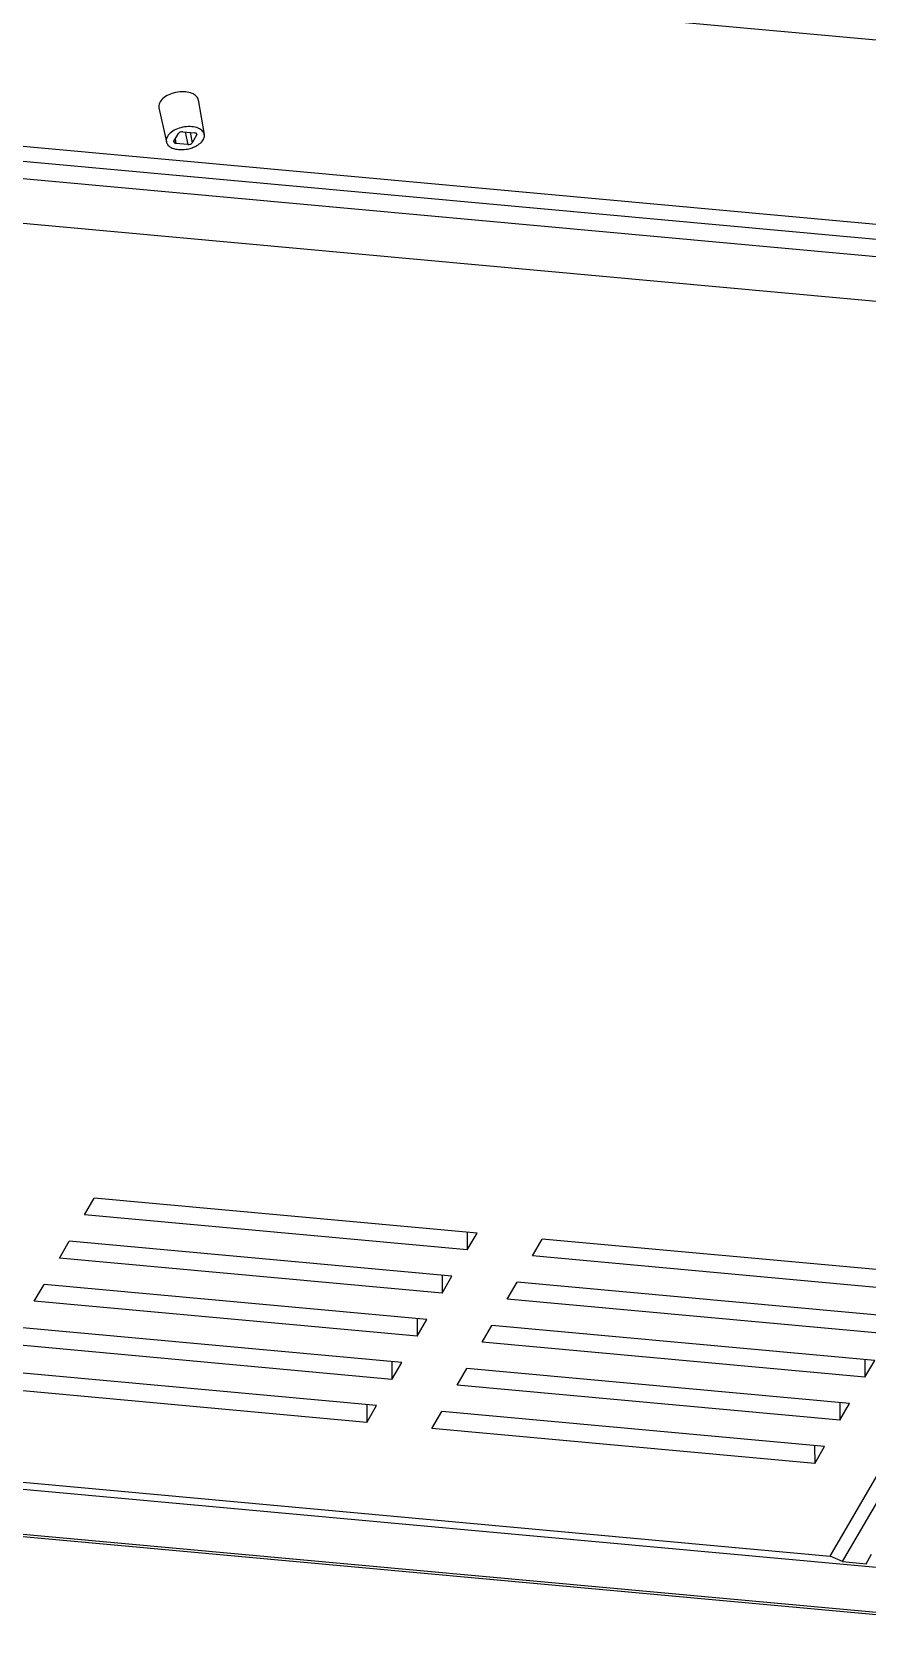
# Model space of a CAD drawing. Header units: millimetres. Extents: x 10368 to 13229, y -13270 to -11269.
# Drawn here: x 12747.6 to 12845, y -12891.2 to -12705.9 of the extents above; entities that cross this region are included whole.
import ezdxf

# ---------------------------------------------------------------- set-up
doc = ezdxf.new("R2010")
doc.units = ezdxf.units.MM

# ---------------------------------------------------------------- blocks, each defined once
blk = doc.blocks.new('u59')
at = {"color": 7, "linetype": 'Continuous'}
for p, q in [((-39.333, 603.728), (-291.546, 626.787)), ((-291.175, 627.078), (-38.962, 604.018)), ((-294.416, 621.861), (-42.203, 598.802)), ((-277.953, 620.019), (-359.397, 480.206)), ((-276.489, 619.38), (-357.654, 480.047)), ((-280.682, 620.269), (-281.338, 619.142)), ((-277.953, 620.019), (-280.682, 620.269)), ((-277.953, 620.019), (-276.489, 619.38)), ((-59.877, 599.575), (-276.489, 619.38)), ((-274.697, 608.571), (-275.837, 606.615)), ((-274.697, 608.571), (-230.07, 604.491)), ((-274.687, 606.509), (-274.697, 608.571)), ((-275.837, 606.615), (-231.21, 602.534)), ((-230.07, 604.491), (-231.21, 602.534)), ((-277.625, 603.545), (-278.765, 601.588)), ((-277.625, 603.545), (-232.998, 599.465)), ((-277.615, 601.483), (-277.625, 603.545)), ((-222.488, 603.798), (-223.628, 601.841)), ((-222.488, 603.798), (-177.861, 599.718)), ((-222.478, 601.736), (-222.488, 603.798)), ((-278.765, 601.588), (-234.138, 597.508)), ((-223.628, 601.841), (-179.001, 597.761)), ((-232.998, 599.465), (-234.138, 597.508)), ((-225.416, 598.772), (-226.556, 596.815)), ((-225.416, 598.772), (-180.789, 594.692)), ((-225.406, 596.71), (-225.416, 598.772)), ((-280.553, 598.519), (-281.693, 596.562)), ((-280.553, 598.519), (-235.926, 594.439)), ((-280.543, 596.457), (-280.553, 598.519)), ((-281.693, 596.562), (-237.066, 592.482)), ((-226.556, 596.815), (-181.929, 592.735)), ((-283.481, 593.492), (-238.854, 589.412)), ((-235.926, 594.439), (-237.066, 592.482)), ((-228.344, 593.745), (-229.484, 591.788)), ((-228.344, 593.745), (-183.717, 589.665)), ((-228.334, 591.683), (-228.344, 593.745)), ((-284.621, 591.535), (-239.994, 587.455)), ((-229.484, 591.788), (-184.857, 587.708)), ((-183.717, 589.665), (-184.857, 587.708)), ((-286.409, 588.466), (-241.782, 584.386)), ((-238.854, 589.412), (-239.994, 587.455)), ((-231.272, 588.719), (-232.412, 586.762)), ((-231.272, 588.719), (-186.645, 584.639)), ((-231.262, 586.657), (-231.272, 588.719)), ((-287.549, 586.509), (-242.922, 582.429)), ((-232.412, 586.762), (-187.785, 582.682)), ((-241.782, 584.386), (-242.922, 582.429)), ((-186.645, 584.639), (-187.785, 582.682)), ((-234.2, 583.693), (-235.34, 581.736)), ((-234.2, 583.693), (-189.573, 579.612)), ((-234.19, 581.63), (-234.2, 583.693)), ((-235.34, 581.736), (-190.713, 577.655)), ((-189.573, 579.612), (-190.713, 577.655)), ((-123.833, 458.669), (-376.046, 481.728)), ((-378.915, 476.802), (-126.702, 453.743)), ((-126.994, 451.706), (-379.207, 474.766)), ((-377.468, 472.924), (-128.15, 450.129)), ((-202.643, 453.752), (-202.126, 454.639)), ((-201.879, 453.433), (-202.126, 454.639)), ((-201.321, 453.392), (-201.618, 454.842)), ((-201.618, 454.842), (-200.229, 454.715)), ((-199.997, 454.445), (-200.514, 453.558)), ((-200.143, 454.194), (-200.229, 454.715)), ((-199.974, 454.552), (-199.997, 454.445)), ((-198.247, 450.552), (-199.114, 454.544)), ((-202.835, 449.658), (-203.531, 453.684)), ((-202.664, 453.638), (-202.643, 453.752)), ((-202.599, 453.557), (-202.643, 453.752)), ((-201.022, 453.355), (-202.41, 453.482)), ((-120.978, 427.952), (-368.604, 450.592))]:
    blk.add_line(p, q, dxfattribs=at)
for centre, major_axis, ratio, start_param, end_param in [((-201.756, 454.605), (0.393, 0.076), 0.5766951, 1.1029844, 2.6734761), ((-200.367, 454.478), (0.393, 0.077), 0.5764122, -0.0133695, 1.1023195), ((-202.272, 453.718), (0.393, 0.077), 0.5764122, -3.1233093, -2.0392732), ((-200.884, 453.591), (0.393, 0.076), 0.5766951, -2.0386082, -0.4681165)]:
    blk.add_ellipse(centre, major_axis=major_axis, ratio=ratio, start_param=start_param, end_param=end_param, dxfattribs=at)
for points, start_tangent, end_tangent in [([(-203.403, 454.289), (-203.541, 453.765), (-203.53, 453.685)], (-0.503348, -0.8640838), (0.1823135, -0.9832404)), ([(-202.388, 455.113), (-202.947, 454.783), (-203.403, 454.289)], (-0.9118231, -0.4105832), (-0.503348, -0.8640838)), ([(-201.749, 455.332), (-202.244, 455.174), (-202.388, 455.113)], (-0.9713106, -0.2378143), (-0.9118231, -0.4105832)), ([(-199.299, 454.905), (-199.807, 455.255), (-200.545, 455.429), (-201.401, 455.401), (-201.749, 455.332)], (-0.6404196, 0.7680252), (-0.9713106, -0.2378143)), ([(-199.116, 454.543), (-199.299, 454.905)], (-0.2240688, 0.9745733), (-0.6404196, 0.7680252)), ([(-199.237, 453.908), (-199.099, 454.432), (-199.116, 454.543)], (0.503348, 0.8640838), (-0.2240688, 0.9745733)), ([(-203.53, 453.685), (-203.341, 453.292), (-202.833, 452.942), (-202.095, 452.768), (-201.239, 452.796), (-200.395, 453.023), (-199.692, 453.413), (-199.237, 453.908)], (0.1823135, -0.9832404), (0.503348, 0.8640838)), ([(-198.375, 449.891), (-198.231, 450.435), (-198.249, 450.55)], (0.503348, 0.8640838), (-0.2240501, 0.9745776)), ([(-202.835, 449.659), (-202.638, 449.252), (-202.11, 448.887), (-201.343, 448.706), (-200.454, 448.736), (-199.577, 448.972), (-198.847, 449.377), (-198.375, 449.891)], (0.1823099, -0.9832411), (0.503348, 0.8640838))]:
    blk.add_spline(points, degree=3, dxfattribs=dict(at, start_tangent=start_tangent, end_tangent=end_tangent))

msp = doc.modelspace()

# ---------------------------------------------------------------- block references
at = {"rotation": 180}
msp.add_blockref('u59', (12564.2, -12264.16), dxfattribs=at)

doc.saveas('drawing.dxf')
